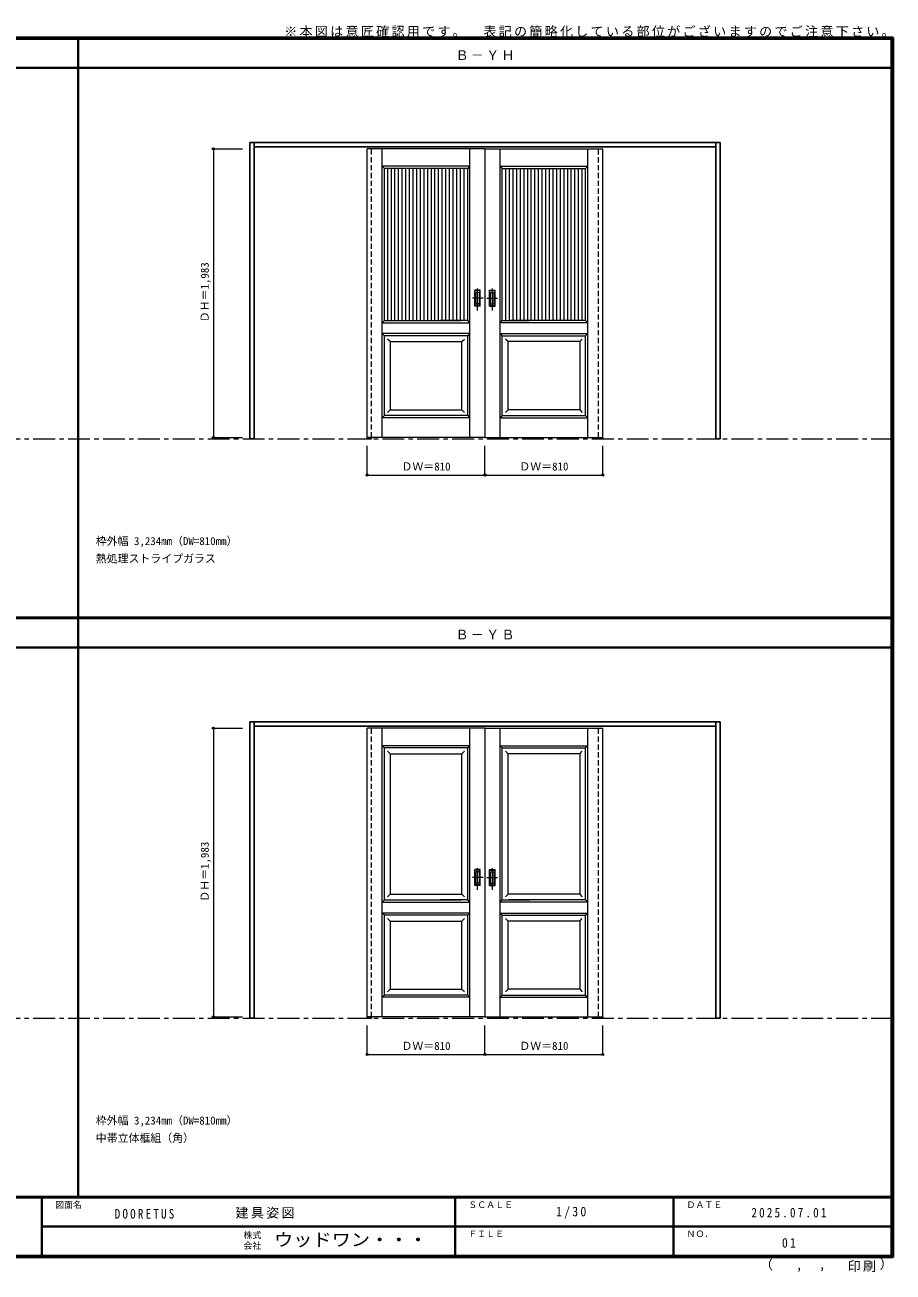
# Model space of a CAD drawing. Units: millimetres, scale not verified. Extents: x -6000 to 5700, y -4307 to 4260.
# Drawn here: x -267 to 5700, y -4307 to 4260 of the extents above; entities that cross this region are included whole.
import ezdxf
from ezdxf.enums import TextEntityAlignment as Align

# ---------------------------------------------------------------- set-up
doc = ezdxf.new("R2010")
doc.units = ezdxf.units.MM
doc.header["$LTSCALE"] = 30
doc.header["$PDMODE"] = 32
doc.header["$PDSIZE"] = 15
doc.linetypes.add('CHAIN1', pattern=[8, 5, -1, 1, -1])
doc.linetypes.add('DASHED1', pattern=[1.8, 1.2, -0.6])
for name, color, linetype, lineweight in [('0-1_通り芯', 7, 'CHAIN1', 18), ('0-2_扉', 7, 'Continuous', 18), ('0-4_枠', 3, 'Continuous', 25), ('0-6_引手', 7, 'Continuous', 18), ('0-B_寸法', 7, 'Continuous', 9), ('0-C_ハッチ', 4, 'Continuous', 9), ('F-1_枠', 6, 'Continuous', 40)]:
    doc.layers.add(name, color=color, linetype=linetype, lineweight=lineweight)
doc.layers.add('0-A_文字', color=7, linetype='Continuous')
doc.layers.add('F-A_文字', color=7, linetype='Continuous')
doc.styles.add('ＭＳ ゴシック', font='')
doc.styles.get('ＭＳ ゴシック').set_extended_font_data('MS Gothic')

msp = doc.modelspace()

# ---------------------------------------------------------------- linework, layer by layer
at = {"layer": '0-1_通り芯'}
for p, q in [((-5490, 1418), (5690, 1418)), ((-5490, -2562.5), (5690, -2562.5))]:
    msp.add_line(p, q, dxfattribs=at)
at = {"layer": '0-2_扉', "color": 4, "linetype": 'DASHED1', "lineweight": 9}
for p, q in [((2085, 1426), (2085, 3423)), ((2115, 1426), (2115, 3423)), ((3675, 1426), (3675, 3423)), ((3705, 1426), (3705, 3423)), ((2085, -2554.5), (2085, -557.5)), ((2115, -2554.5), (2115, -557.5)), ((2895, -571), (2895, -575)), ((2895, -571), (2895, -575)), ((3675, -2554.5), (3675, -557.5)), ((3705, -2554.5), (3705, -557.5))]:
    msp.add_line(p, q, dxfattribs=at)
at = {"layer": '0-2_扉'}
for p, q in [((2895, 3409.5), (2085, 3409.5)), ((2188.5, 1426.5), (2188.5, 3409.5)), ((2791.5, 1426.5), (2791.5, 3409.5)), ((2895, 3409.5), (2895, 1426.5)), ((2895, 3409.5), (3705, 3409.5)), ((2895, 3409.5), (2895, 1426.5)), ((2998.5, 1426.5), (2998.5, 3409.5)), ((3601.5, 1426.5), (3601.5, 3409.5)), ((2203.5, 2229.5), (2203.5, 3274.5)), ((2776.5, 3274.5), (2203.5, 3274.5)), ((2791.5, 3289.5), (2776.5, 3274.5)), ((2776.5, 2360.74), (2776.5, 3274.5)), ((2998.5, 3289.5), (3013.5, 3274.5)), ((3013.5, 2360.74), (3013.5, 3274.5)), ((3013.5, 3274.5), (3586.5, 3274.5)), ((3586.5, 2229.5), (3586.5, 3274.5)), ((2776.31, 3091.5), (2776.5, 3091.5)), ((3013.69, 3091.5), (3013.5, 3091.5)), ((2776.5, 2229.5), (2776.5, 2371.55)), ((3013.5, 2229.5), (3013.5, 2371.55)), ((2203.5, 2229.5), (2731.5, 2229.5)), ((2776.5, 2229.5), (2587.5, 2229.5)), ((2791.5, 2214.5), (2776.5, 2229.5)), ((2998.5, 2214.5), (3013.5, 2229.5)), ((3013.5, 2229.5), (3202.5, 2229.5)), ((3586.5, 2229.5), (3058.5, 2229.5)), ((2791.5, 2139.5), (2188.5, 2139.5)), ((2203.5, 1576.5), (2203.5, 2124.5)), ((2243.5, 2084.5), (2225.82, 2102.18)), ((2243.5, 2084.5), (2736.5, 2084.5)), ((2243.5, 2084.5), (2243.5, 1616.5)), ((2736.46, 2084.5), (2754.14, 2102.18)), ((2736.5, 1616.5), (2736.5, 2084.5)), ((2791.5, 2139.5), (2776.5, 2124.5)), ((2776.5, 1576.5), (2776.5, 2124.5)), ((2998.5, 2139.5), (3013.5, 2124.5)), ((2998.5, 2139.5), (3601.5, 2139.5)), ((3013.5, 1576.5), (3013.5, 2124.5)), ((3053.54, 2084.5), (3035.86, 2102.18)), ((3546.5, 2084.5), (3053.5, 2084.5)), ((3053.5, 1616.5), (3053.5, 2084.5)), ((3546.5, 2084.5), (3564.18, 2102.18)), ((3546.5, 2084.5), (3546.5, 1616.5)), ((3586.5, 1576.5), (3586.5, 2124.5)), ((2791.5, 1561.5), (2188.5, 1561.5)), ((2243.5, 1616.5), (2225.82, 1598.82)), ((2243.5, 1616.5), (2736.5, 1616.5)), ((2736.5, 1616.5), (2736.5, 1617.93)), ((2736.5, 1616.5), (2754.18, 1598.82)), ((2776.5, 1576.5), (2791.5, 1561.5)), ((3013.5, 1576.5), (2998.5, 1561.5)), ((2998.5, 1561.5), (3601.5, 1561.5)), ((3053.5, 1616.5), (3035.82, 1598.82)), ((3053.5, 1616.5), (3053.5, 1617.93)), ((3546.5, 1616.5), (3053.5, 1616.5)), ((3546.5, 1616.5), (3564.18, 1598.82)), ((2895, -571), (2085, -571)), ((2188.5, -2554), (2188.5, -571)), ((2791.5, -2554), (2791.5, -571)), ((2895, -571), (2895, -2554)), ((2895, -571), (3705, -571)), ((2895, -571), (2895, -2554)), ((2998.5, -2554), (2998.5, -571)), ((3601.5, -2554), (3601.5, -571)), ((2203.5, -1751), (2203.5, -706)), ((2776.5, -706), (2203.5, -706)), ((2243.5, -746), (2225.82, -728.32)), ((2243.5, -746), (2736.5, -746)), ((2243.5, -746), (2243.5, -1711)), ((2736.46, -746), (2754.14, -728.32)), ((2736.5, -1711), (2736.5, -746)), ((2791.5, -691), (2776.5, -706)), ((2776.5, -1619.76), (2776.5, -706)), ((2998.5, -691), (3013.5, -706)), ((3013.5, -1619.76), (3013.5, -706)), ((3013.5, -706), (3586.5, -706)), ((3053.54, -746), (3035.86, -728.32)), ((3546.5, -746), (3053.5, -746)), ((3053.5, -1711), (3053.5, -746)), ((3546.5, -746), (3564.18, -728.32)), ((3546.5, -746), (3546.5, -1711)), ((3586.5, -1751), (3586.5, -706)), ((2776.31, -889), (2776.5, -889)), ((3013.69, -889), (3013.5, -889)), ((2776.5, -1751), (2776.5, -1608.95)), ((3013.5, -1751), (3013.5, -1608.95)), ((2243.5, -1711), (2225.82, -1728.68)), ((2243.5, -1711), (2736.5, -1711)), ((2736.5, -1711), (2754.18, -1728.68)), ((3053.5, -1711), (3035.82, -1728.68)), ((3546.5, -1711), (3053.5, -1711)), ((3546.5, -1711), (3564.18, -1728.68)), ((2203.5, -1751), (2731.5, -1751)), ((2776.5, -1751), (2587.5, -1751)), ((2791.5, -1766), (2776.5, -1751)), ((2998.5, -1766), (3013.5, -1751)), ((3013.5, -1751), (3202.5, -1751)), ((3586.5, -1751), (3058.5, -1751)), ((2791.5, -1841), (2188.5, -1841)), ((2203.5, -2404), (2203.5, -1856)), ((2243.5, -1896), (2225.82, -1878.32)), ((2736.46, -1896), (2754.14, -1878.32)), ((2791.5, -1841), (2776.5, -1856)), ((2776.5, -2404), (2776.5, -1856)), ((2998.5, -1841), (3013.5, -1856)), ((2998.5, -1841), (3601.5, -1841)), ((3013.5, -2404), (3013.5, -1856)), ((3053.54, -1896), (3035.86, -1878.32)), ((3546.5, -1896), (3564.18, -1878.32)), ((3586.5, -2404), (3586.5, -1856)), ((2243.5, -1896), (2736.5, -1896)), ((2243.5, -1896), (2243.5, -2364)), ((2736.5, -2364), (2736.5, -1896)), ((3546.5, -1896), (3053.5, -1896)), ((3053.5, -2364), (3053.5, -1896)), ((3546.5, -1896), (3546.5, -2364)), ((2243.5, -2364), (2225.82, -2381.68)), ((2243.5, -2364), (2736.5, -2364)), ((2736.5, -2364), (2736.5, -2362.57)), ((2736.5, -2364), (2754.18, -2381.68)), ((3053.5, -2364), (3035.82, -2381.68)), ((3053.5, -2364), (3053.5, -2362.57)), ((3546.5, -2364), (3053.5, -2364)), ((3546.5, -2364), (3564.18, -2381.68)), ((2791.5, -2419), (2188.5, -2419)), ((2776.5, -2404), (2791.5, -2419)), ((3013.5, -2404), (2998.5, -2419)), ((2998.5, -2419), (3601.5, -2419))]:
    msp.add_line(p, q, dxfattribs=at)
at = {"layer": '0-2_扉', "color": 3, "lineweight": 25}
for p, q in [((2085, 1426.5), (2085, 1418)), ((2085, 1418), (2115, 1418)), ((2115, 1426.5), (2115, 1418)), ((3675, 1426.5), (3675, 1418)), ((3675, 1418), (3705, 1418)), ((3705, 1426.5), (3705, 1418)), ((2085, -2554), (2085, -2562.5)), ((2085, -2562.5), (2115, -2562.5)), ((2115, -2554), (2115, -2562.5)), ((3675, -2554), (3675, -2562.5)), ((3675, -2562.5), (3705, -2562.5)), ((3705, -2554), (3705, -2562.5))]:
    msp.add_line(p, q, dxfattribs=at)
at = {"layer": '0-2_扉'}
for points in [[(2895, 1426.5), (2085, 1426.5), (2085, 3409.5)], [(2895, 1426.5), (3705, 1426.5), (3705, 3409.5)], [(2791.5, 3289.5), (2188.5, 3289.5), (2203.5, 3274.5)], [(2998.5, 3289.5), (3601.5, 3289.5), (3586.5, 3274.5)], [(2203.5, 2229.5), (2188.5, 2214.5), (2791.5, 2214.5)], [(3586.5, 2229.5), (3601.5, 2214.5), (2998.5, 2214.5)], [(2776.5, 2124.5), (2203.5, 2124.5), (2188.5, 2139.5)], [(3013.5, 2124.5), (3586.5, 2124.5), (3601.5, 2139.5)], [(2776.5, 1576.5), (2203.5, 1576.5), (2188.5, 1561.5)], [(3013.5, 1576.5), (3586.5, 1576.5), (3601.5, 1561.5)], [(2895, -2554), (2085, -2554), (2085, -571)], [(2895, -2554), (3705, -2554), (3705, -571)], [(2791.5, -691), (2188.5, -691), (2203.5, -706)], [(2998.5, -691), (3601.5, -691), (3586.5, -706)], [(2203.5, -1751), (2188.5, -1766), (2791.5, -1766)], [(3586.5, -1751), (3601.5, -1766), (2998.5, -1766)], [(2776.5, -1856), (2203.5, -1856), (2188.5, -1841)], [(3013.5, -1856), (3586.5, -1856), (3601.5, -1841)], [(2776.5, -2404), (2203.5, -2404), (2188.5, -2419)], [(3013.5, -2404), (3586.5, -2404), (3601.5, -2419)]]:
    msp.add_lwpolyline(points, dxfattribs=at)
at = {"layer": '0-4_枠'}
for p, q in [((1278, 1418), (1278, 3453)), ((1278, 3453), (4512, 3453)), ((1308, 1418), (1308, 3453)), ((4482, 1418), (4482, 3453)), ((4512, 1418), (4512, 3453)), ((1308, 3423), (4482, 3423)), ((1308, 1418), (1278, 1418)), ((4512, 1418), (4482, 1418)), ((1278, -2562.5), (1278, -527.5)), ((1278, -527.5), (4512, -527.5)), ((1308, -2562.5), (1308, -527.5)), ((1308, -557.5), (4482, -557.5)), ((4482, -2562.5), (4482, -527.5)), ((4512, -2562.5), (4512, -527.5)), ((1308, -2562.5), (1278, -2562.5)), ((4512, -2562.5), (4482, -2562.5))]:
    msp.add_line(p, q, dxfattribs=at)
at = {"layer": '0-6_引手'}
for p, q in [((2863, 2439), (2825, 2439)), ((2825, 2329), (2825, 2439)), ((2856.5, 2423), (2831.5, 2423)), ((2831.5, 2345), (2831.5, 2423)), ((2856.5, 2345), (2856.5, 2423)), ((2863, 2329), (2863, 2439)), ((2927, 2439), (2965, 2439)), ((2927, 2329), (2927, 2439)), ((2933.5, 2423), (2958.5, 2423)), ((2933.5, 2345), (2933.5, 2423)), ((2958.5, 2345), (2958.5, 2423)), ((2965, 2329), (2965, 2439)), ((2863, 2329), (2825, 2329)), ((2856.5, 2345), (2831.5, 2345)), ((2927, 2329), (2965, 2329)), ((2933.5, 2345), (2958.5, 2345)), ((2863, -1541.5), (2825, -1541.5)), ((2825, -1651.5), (2825, -1541.5)), ((2863, -1651.5), (2863, -1541.5)), ((2927, -1541.5), (2965, -1541.5)), ((2927, -1651.5), (2927, -1541.5)), ((2965, -1651.5), (2965, -1541.5)), ((2856.5, -1557.5), (2831.5, -1557.5)), ((2831.5, -1635.5), (2831.5, -1557.5)), ((2856.5, -1635.5), (2856.5, -1557.5)), ((2933.5, -1557.5), (2958.5, -1557.5)), ((2933.5, -1635.5), (2933.5, -1557.5)), ((2958.5, -1635.5), (2958.5, -1557.5)), ((2863, -1651.5), (2825, -1651.5)), ((2856.5, -1635.5), (2831.5, -1635.5)), ((2927, -1651.5), (2965, -1651.5)), ((2933.5, -1635.5), (2958.5, -1635.5))]:
    msp.add_line(p, q, dxfattribs=at)
at = {"layer": '0-6_引手', "linetype": 'DASHED1'}
for p, q in [((2828, 2333), (2828, 2435)), ((2962, 2333), (2962, 2435)), ((2860, 2333), (2828, 2333)), ((2930, 2333), (2962, 2333)), ((2828, -1647.5), (2828, -1545.5)), ((2962, -1647.5), (2962, -1545.5)), ((2860, -1647.5), (2828, -1647.5)), ((2930, -1647.5), (2962, -1647.5))]:
    msp.add_line(p, q, dxfattribs=at)
at = {"layer": '0-6_引手', "linetype": 'CHAIN1'}
for p, q in [((2844, 2298.77), (2844, 2469.62)), ((2946, 2298.77), (2946, 2469.62)), ((2882.07, 2384), (2809.56, 2384)), ((2907.93, 2384), (2980.43, 2384)), ((2844, -1681.73), (2844, -1510.88)), ((2946, -1681.73), (2946, -1510.88)), ((2882.07, -1596.5), (2809.56, -1596.5)), ((2907.93, -1596.5), (2980.43, -1596.5))]:
    msp.add_line(p, q, dxfattribs=at)
at = {"layer": '0-6_引手', "linetype": 'DASHED1'}
for points in [[(2860, 2333), (2860, 2435), (2828, 2435)], [(2930, 2333), (2930, 2435), (2962, 2435)], [(2860, -1647.5), (2860, -1545.5), (2828, -1545.5)], [(2930, -1647.5), (2930, -1545.5), (2962, -1545.5)]]:
    msp.add_lwpolyline(points, dxfattribs=at)
at = {"layer": '0-B_寸法', "color": 4}
for p, q in [((1028, 3409.5), (1228, 3409.5)), ((1028, 3409.5), (1028, 1426.5)), ((1028, 1426.5), (1228, 1426.5)), ((2085, 1168), (2085, 1368)), ((2895, 1168), (2895, 1368)), ((3705, 1168), (3705, 1368)), ((2085, 1168), (3705, 1168)), ((1028, -571), (1228, -571)), ((1028, -571), (1028, -2554)), ((1028, -2554), (1228, -2554)), ((2085, -2812.5), (2085, -2612.5)), ((2895, -2812.5), (2895, -2612.5)), ((3705, -2812.5), (3705, -2612.5)), ((2085, -2812.5), (3705, -2812.5))]:
    msp.add_line(p, q, dxfattribs=at)
at = {"layer": '0-B_寸法'}
for p in [(1028, 3409.5), (1028, 1426.5), (2085, 1168), (2895, 1168), (3705, 1168), (1028, -571), (1028, -2554), (2085, -2812.5), (2895, -2812.5), (3705, -2812.5)]:
    msp.add_point(p, dxfattribs=at)
at = {"layer": '0-C_ハッチ'}
for p, q in [((2226.5, 2229.5), (2226.5, 3274.5)), ((2251.5, 2229.5), (2251.5, 3274.5)), ((2276.5, 2229.5), (2276.5, 3274.5)), ((2301.5, 2229.5), (2301.5, 3274.5)), ((2326.5, 2229.5), (2326.5, 3274.5)), ((2351.5, 2229.5), (2351.5, 3274.5)), ((2376.5, 2229.5), (2376.5, 3274.5)), ((2401.5, 2229.5), (2401.5, 3274.5)), ((2426.5, 2229.5), (2426.5, 3274.5)), ((2451.5, 2229.5), (2451.5, 3274.5)), ((2476.5, 2229.5), (2476.5, 3274.5)), ((2501.5, 2229.5), (2501.5, 3274.5)), ((2526.5, 2229.5), (2526.5, 3274.5)), ((2551.5, 2229.5), (2551.5, 3274.5)), ((2576.5, 2229.5), (2576.5, 3274.5)), ((2601.5, 2229.5), (2601.5, 3274.5)), ((2626.5, 2229.5), (2626.5, 3274.5)), ((2651.5, 2229.5), (2651.5, 3274.5)), ((2676.5, 2229.5), (2676.5, 3274.5)), ((2701.5, 2229.5), (2701.5, 3274.5)), ((2726.5, 2229.5), (2726.5, 3274.5)), ((2751.5, 2229.5), (2751.5, 3274.5)), ((3038.5, 2229.5), (3038.5, 3274.5)), ((3063.5, 2229.5), (3063.5, 3274.5)), ((3088.5, 2229.5), (3088.5, 3274.5)), ((3113.5, 2229.5), (3113.5, 3274.5)), ((3138.5, 2229.5), (3138.5, 3274.5)), ((3163.5, 2229.5), (3163.5, 3274.5)), ((3188.5, 2229.5), (3188.5, 3274.5)), ((3213.5, 2229.5), (3213.5, 3274.5)), ((3238.5, 2229.5), (3238.5, 3274.5)), ((3263.5, 2229.5), (3263.5, 3274.5)), ((3288.5, 2229.5), (3288.5, 3274.5)), ((3313.5, 2229.5), (3313.5, 3274.5)), ((3338.5, 2229.5), (3338.5, 3274.5)), ((3363.5, 2229.5), (3363.5, 3274.5)), ((3388.5, 2229.5), (3388.5, 3274.5)), ((3413.5, 2229.5), (3413.5, 3274.5)), ((3438.5, 2229.5), (3438.5, 3274.5)), ((3463.5, 2229.5), (3463.5, 3274.5)), ((3488.5, 2229.5), (3488.5, 3274.5)), ((3513.5, 2229.5), (3513.5, 3274.5)), ((3538.5, 2229.5), (3538.5, 3274.5)), ((3563.5, 2229.5), (3563.5, 3274.5))]:
    msp.add_line(p, q, dxfattribs=at)
at = {"layer": 'F-1_枠'}
for p, q in [((-6000, 4175), (5700, 4175)), ((-6000, 4170), (5700, 4170)), ((-6000, 4165), (5700, 4165)), ((100, -3790), (100, 4175)), ((5690, 4175), (5690, -4205)), ((5695, 4175), (5695, -4205)), ((5700, 4175), (5700, -4205)), ((-6000, 3965), (5700, 3965)), ((-6000, 190.5), (5700, 190.5)), ((-6000, 187.5), (5700, 187.5)), ((-6000, 184.5), (5700, 184.5)), ((-6000, -15.5), (5700, -15.5)), ((5700, -3790), (-6000, -3790)), ((5700, -3795), (-6000, -3795)), ((-150, -3795), (-150, -4195)), ((2690, -3795), (2690, -4195)), ((4190, -3795), (4190, -4195)), ((-150, -3995), (5690, -3995.01)), ((5700, -4195), (-6000, -4195)), ((5700, -4200), (-6000, -4200)), ((5700, -4205), (-6000, -4205))]:
    msp.add_line(p, q, dxfattribs=at)

# ---------------------------------------------------------------- texts
at = {"layer": '0-A_文字', "style": 'ＭＳ ゴシック'}
for s, p in [('枠外幅 3,234mm（DW=810mm）', (220, 670.5)), ('熱処理ストライプガラス', (220, 550.5)), ('枠外幅 3,234mm（DW=810mm）', (220, -3310)), ('中帯立体框組（角）', (220, -3430))]:
    msp.add_text(s, height=54.99, dxfattribs=at).set_placement(p, align=Align.BOTTOM_LEFT)
at = {"layer": '0-A_文字', "char_height": 65.98, "attachment_point": 7, "style": 'ＭＳ ゴシック'}
for s, insert in [('\\T1.17;※本図は意匠確認用です。\u3000表記の簡略化している部位がございますのでご注意下さい。', (1515, 4175)), ('\\T1.17;Ｂ－ＹＨ', (2692.5, 4020)), ('\\T1.17;Ｂ－ＹＢ', (2692.5, 39.5))]:
    msp.add_mtext(s, dxfattribs=dict(at, insert=insert))
at = {"layer": '0-B_寸法', "style": 'ＭＳ ゴシック'}
for p in [(1013, 2217.75), (1013, -1762.75)]:
    msp.add_text('ＤＨ＝1,983', height=54.99, rotation=90, dxfattribs=at).set_placement(p, align=Align.BOTTOM_LEFT)
for p in [(2321.25, 1183), (3131.25, 1183), (2321.25, -2797.5), (3131.25, -2797.5)]:
    msp.add_text('ＤＷ＝810', height=54.99, dxfattribs=at).set_placement(p, align=Align.BOTTOM_LEFT)
at = {"layer": 'F-A_文字', "style": 'ＭＳ ゴシック'}
for s, height, p in [('図面名', 43.99, (-60, -3880)), ('ＳＣＡＬＥ', 43.99, (2780, -3880)), ('ＤＡＴＥ', 43.99, (4280, -3880)), ('株式', 43.99, (1235, -4089)), ('ＦＩＬＥ', 43.99, (2780, -4080)), ('ＮＯ．', 43.99, (4280, -4080)), ('会社', 43.99, (1235, -4161)), ('（', 65.98, (4784.03, -4308.31)), (',', 65.98, (5031.28, -4308.31)), (',', 65.98, (5190.2, -4305.53)), ('）', 65.98, (5608.4, -4304.13))]:
    msp.add_text(s, height=height, dxfattribs=at).set_placement(p, align=Align.BOTTOM_LEFT)
at = {"layer": 'F-A_文字', "style": 'ＭＳ ゴシック', "width": 1.1}
msp.add_text('ウッドワン・・・', height=87.98, dxfattribs=at).set_placement((1445, -4155), align=Align.BOTTOM_LEFT)
at = {"layer": 'F-A_文字', "char_height": 65.98, "attachment_point": 7, "style": 'ＭＳ ゴシック'}
for s, insert in [('\\T1.38;\\W0.9;1/30', (3383.75, -3940)), ('\\T1.39;\\W0.85;DOORETUS', (350, -3940.79)), ('\\T1.17;建具姿図', (1180.42, -3940)), ('\\T1.39;\\W0.85;2025.07.01', (4726.25, -3932.5)), ('\\T1.36;\\W0.9;01', (4936.25, -4140)), ('\\T1.17;印刷', (5388.15, -4306.92))]:
    msp.add_mtext(s, dxfattribs=dict(at, insert=insert))

doc.saveas('drawing.dxf')
